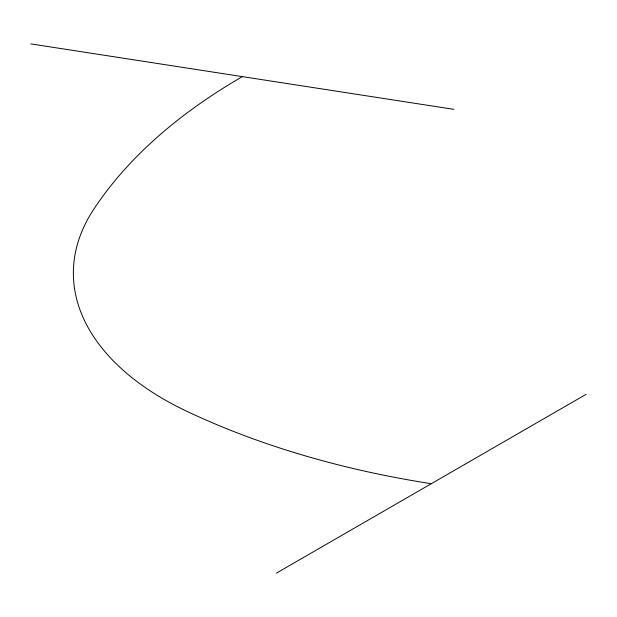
<?xml version="1.0" encoding="UTF-8"?>
<svg xmlns="http://www.w3.org/2000/svg" width="617" height="617" viewBox="0 0 617 617"><rect width="100%" height="100%" fill="white"/><g stroke="black" fill="none" stroke-linecap="round" stroke-linejoin="round"><path stroke-width="0.93" d="M276.455 573.1L586.15 394.302M30.85 43.9L453.904 109.348M242.373 76.624A652.3 376.601 0 0 0 93.26 210.065A309.325 178.591 0 0 0 186.596 411.184A652.3 376.601 0 0 0 431.306 483.697"/></g></svg>
